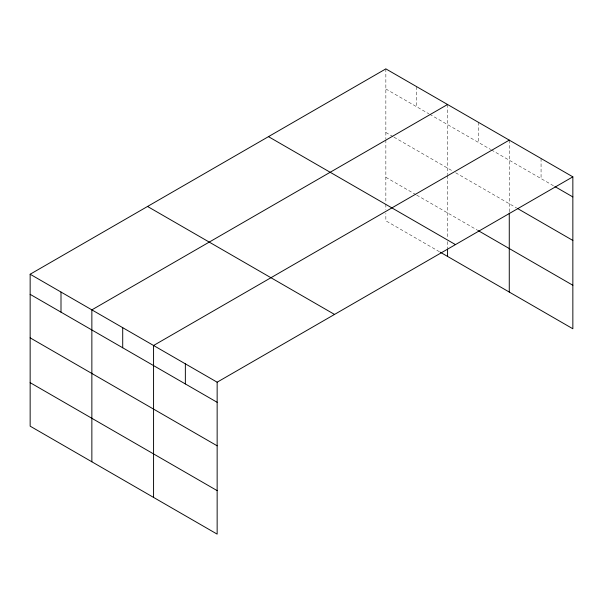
<?xml version="1.0" encoding="UTF-8"?>
<svg xmlns="http://www.w3.org/2000/svg" width="603" height="603" viewBox="0 0 603 603"><rect width="100%" height="100%" fill="white"/><g stroke="black" fill="none" stroke-linecap="round" stroke-linejoin="round"><path stroke-width="0.45" stroke-dasharray="3.02 2.26" d="M385.852 88.973L428.891 113.824M429.698 114.291L490.601 149.446M491.407 149.913L554.104 186.116M385.852 132.479L393.164 136.7M393.978 137.167L452.438 170.92M455.68 172.79L516.605 207.967M385.852 177.297L415.897 194.641M416.711 195.108L478.42 230.738M439.444 251.737L385.852 220.804L385.852 213.394M541.064 158.483L541.064 178.586M509.271 140.13L509.271 212.135M478.42 122.319L478.42 142.414M447.562 104.5L447.562 174.644M447.562 175.571L447.562 237.914M447.562 241.615L447.562 248.097M416.711 86.689L416.711 106.791M385.852 68.878L385.852 139.014M385.852 139.949L385.852 203.211M385.852 204.138L385.852 209.693"/><path stroke-width="0.9" d="M572.85 176.837L385.852 68.878L30.15 274.237L30.15 426.163L217.148 534.122L217.148 382.196L572.85 176.837L572.85 328.763L440.258 252.205M447.562 104.5L91.86 309.867L91.86 461.792M509.271 140.13L153.569 345.496L153.569 497.422M554.918 186.583L572.85 196.932M517.419 208.434L572.85 240.439M478.42 230.738L572.85 285.257M268.471 136.647L455.469 244.607M147.531 206.467L334.529 314.427M30.15 274.237L217.148 382.196M30.15 294.339L217.148 402.299M30.15 337.846L217.148 445.805M30.15 382.664L217.148 490.623M509.271 213.07L509.271 292.056M447.562 249.024L447.562 256.426M185.355 363.85L185.355 383.945M122.711 327.678L122.711 347.78M61.001 292.056L61.001 312.15"/></g></svg>
